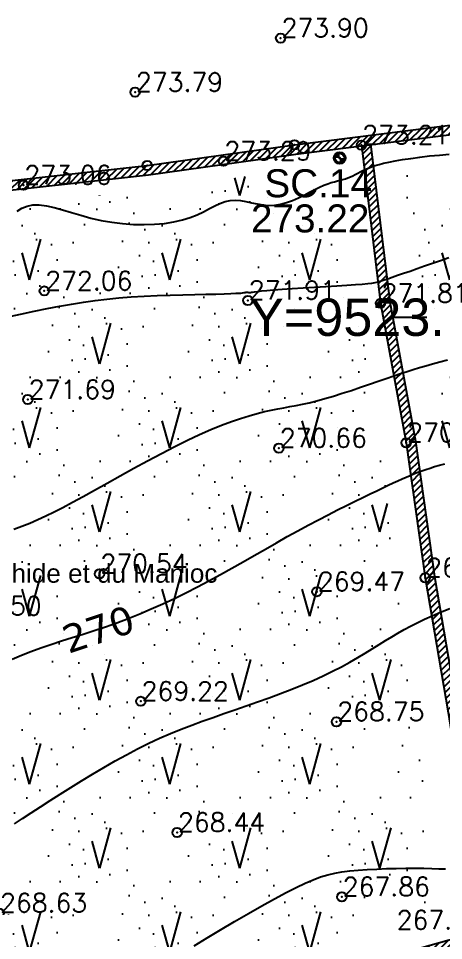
# Model space of a CAD drawing. Header units: millimetres. Extents: x 524954 to 526204, y 9523489 to 9524010.
# Drawn here: x 525546.9 to 525569.67, y 9523566.64 to 9523615.99 of the extents above; entities that cross this region are included whole.
import ezdxf
from ezdxf.enums import TextEntityAlignment as Align

# ---------------------------------------------------------------- set-up
doc = ezdxf.new("R2010")
doc.units = ezdxf.units.MM
doc.header["$PDMODE"] = 32
doc.header["$PDSIZE"] = 0.5
doc.linetypes.add('CACHE2', pattern=[4.7625, 3.175, -1.5875])
for name, color, linetype in [('Annotation', 7, 'Continuous'), ('Carroyage', 7, 'Continuous'), ('Cloture', 7, 'Continuous'), ('CN_01_00', 3, 'Continuous'), ('CN_02_00', 4, 'Continuous'), ('CN_10_00', 1, 'Continuous'), ('Cotation Courbes de niveau', 7, 'Continuous'), ('Murs', 1, 'Continuous'), ('TopoAlt', 3, 'Continuous'), ('TopoAlt polygo', 7, 'Continuous'), ('TOPOJIS', 7, 'Continuous'), ('TOPOJIS polygo', 1, 'Continuous'), ('TopoMat polygo', 1, 'Continuous'), ('Toponomie', 7, 'CACHE2'), ('Végétation_Plantation', 70, 'Continuous')]:
    doc.layers.add(name, color=color, linetype=linetype)
doc.styles.add('Arial 1.0', font='arial.ttf', dxfattribs={"width": 0.99, "height": 1})
doc.styles.add('Simplex 1.0', font='Simplex.shx', dxfattribs={"width": 0.99, "height": 1})
doc.styles.get("Standard").update_dxf_attribs({"font": 'arial.ttf'})
doc.styles.add('Verdana 1.0', font='verdana.ttf', dxfattribs={"width": 0.99, "height": 1})
pattern_1 = [(45, (0, 0), (-0.1767766952966, 0.1767766952966), [])]
pattern_2 = [(74.475889, (0, 0), (-3.750000001, 13.500000005), [2.25, -11.761156275]), (74.475889, (3.75, 4.5), (-3.750000001, 13.500000005), [2.25, -11.761156275]), (74.475889, (7.5, 9), (-3.750000001, 13.500000005), [2.25, -11.761156275]), (105.524111, (0, 0), (-7.500000003, 4e-10), [1.5, -12.511156275]), (105.524111, (3.75, 4.5), (-7.500000003, 4e-10), [1.5, -12.511156275]), (105.524111, (7.5, 9), (-7.500000003, 4e-10), [1.5, -12.511156275]), (0, (0.453, 0.484), (3.75, 4.5), [0, -7.5]), (0, (1.468, 1.072), (3.75, 4.5), [0, -7.5]), (0, (1.1713, 1.8804), (3.75, 4.5), [0, -7.5]), (0, (2.327, 1.9907), (3.75, 4.5), [0, -7.5]), (0, (1.64, 3.7912), (3.75, 4.5), [0, -7.5]), (0, (0.3684, 2.1545), (3.75, 4.5), [0, -7.5]), (0, (0.281, 2.4684), (3.75, 4.5), [0, -7.5]), (0, (0.0314, 3.7912), (3.75, 4.5), [0, -7.5]), (0, (-0.7807, 0.2634), (3.75, 4.5), [0, -7.5]), (0, (-0.8588, 0.9984), (3.75, 4.5), [0, -7.5]), (0, (-1.468, 0.19), (3.75, 4.5), [0, -7.5]), (0, (-1.624, 1.2924), (3.75, 4.5), [0, -7.5]), (0, (-1.1242, 1.9905), (3.75, 4.5), [0, -7.5]), (0, (-1.3274, 2.6888), (3.75, 4.5), [0, -7.5]), (0, (-1.9207, 3.5707), (3.75, 4.5), [0, -7.5]), (0, (-0.406, 2.9085), (3.75, 4.5), [0, -7.5]), (0, (-2.53, 2.064), (3.75, 4.5), [0, -7.5]), (0, (-2.7485, 0.6675), (3.75, 4.5), [0, -7.5]), (0, (-1.1235, -0.4347), (3.75, 4.5), [0, -7.5]), (0, (-0.156, -0.7287), (3.75, 4.5), [0, -7.5]), (0, (-0.812, -1.537), (3.75, 4.5), [0, -7.5]), (0, (1.5774, -1.4635), (3.75, 4.5), [0, -7.5]), (0, (0.5466, -0.3245), (3.75, 4.5), [0, -7.5]), (0, (1.468, -0.104), (3.75, 4.5), [0, -7.5])]

# ---------------------------------------------------------------- blocks, each defined once
blk = doc.blocks.new('TCPOINT M')
at = {"color": 0}
blk.add_point((0, 0), dxfattribs=at)
at = {"layer": 'TopoAlt', "style": 'Simplex 1.0', "width": 0.99}
blk.add_attdef('ALT', (0.15, 0.15), '', height=1, dxfattribs=at)
blk = doc.blocks.new('TCPOINT polygo')
at = {"color": 0, "const_width": 0.075}
blk.add_lwpolyline([(0, 0.0375, 1), (0, -0.0375, 1)], format="xyb", close=True, dxfattribs=at)
at = {"color": 0}
blk.add_point((0, 0), dxfattribs=at)
at = {"layer": 'TopoAlt polygo', "style": 'Arial 1.0', "width": 0.99}
blk.add_attdef('ALT', (0.15, 0.15), '', height=2, dxfattribs=at)
at = {"layer": 'TopoMat polygo', "style": 'Arial 1.0', "width": 0.99}
blk.add_attdef('MAT', text='', height=2, dxfattribs=at).set_placement((0.15, -2.5), align=Align.TOP_LEFT)
blk = doc.blocks.new('t014')
at = {"color": 0, "const_width": 1.249375}
for points in [[(0, 0.625313, 0.414214), (-0.625313, 0, 1)], [(0, -0.625312, 0.414214), (0.625313, 0, 0.414214)]]:
    blk.add_lwpolyline(points, format="xyb", dxfattribs=at)
at = {"color": 0}
blk.add_circle((0, 0), 1.25, dxfattribs=at)

msp = doc.modelspace()

# ---------------------------------------------------------------- hatches: boundary and pattern name
at = {"layer": 'Murs'}
h = msp.add_hatch(dxfattribs=at)
h.set_pattern_fill('_U', color=256, scale=0.25, angle=45, style=0, pattern_type=0)
h.set_pattern_definition(pattern_1)
h.paths.add_polyline_path([(525533.975, 9523605.604), (525543.817, 9523607.006), (525553.804, 9523608.115), (525561.688, 9523609.221), (525572.423, 9523610.576), (525582.127, 9523611.801), (525582.189, 9523611.305), (525572.486, 9523610.08), (525561.754, 9523608.725), (525553.867, 9523607.619), (525543.88, 9523606.51), (525534.045, 9523605.109)])
h = msp.add_hatch(dxfattribs=at)
h.set_pattern_fill('_U', color=256, scale=0.25, angle=45, style=0, pattern_type=0)
h.set_pattern_definition(pattern_1)
h.paths.add_polyline_path([(525565.268, 9523609.213), (525566.3, 9523600.744), (525567.673, 9523593.284), (525568.689, 9523586.054), (525569.922, 9523578.837), (525571.121, 9523571.236), (525571.878, 9523567.189), (525564.554, 9523565.148), (525554.631, 9523562.564), (525547.728, 9523560.676), (525539.256, 9523558.417), (525539.384, 9523557.934), (525547.858, 9523560.193), (525554.76, 9523562.08), (525564.684, 9523564.665), (525572.453, 9523566.831), (525571.613, 9523571.321), (525570.416, 9523578.918), (525569.183, 9523586.131), (525568.167, 9523593.364), (525566.795, 9523600.82), (525565.765, 9523609.274)])
at = {"layer": 'Végétation_Plantation', "linetype": 'CACHE2', "ltscale": 0.5}
h = msp.add_hatch(dxfattribs=at)
h.set_pattern_fill('BROUSS', color=256, scale=1.5, style=0)
h.set_pattern_definition(pattern_2)
h.paths.add_polyline_path([(525591.727, 9523611.119), (525567.444, 9523607.848), (525573.392, 9523569.421), (525601.982, 9523576.399)])
h = msp.add_hatch(dxfattribs=at)
h.set_pattern_fill('BROUSS', color=256, scale=1.5, style=0)
h.set_pattern_definition(pattern_2)
h.paths.add_polyline_path([(525564.252, 9523608.21), (525532.2, 9523604.077), (525540.07, 9523559.818), (525569.671, 9523567.578)])

# ---------------------------------------------------------------- linework, layer by layer
at = {"layer": 'Carroyage'}
msp.add_line((525566.781, 9523600), (525568.781, 9523600), dxfattribs=at)
at = {"layer": 'Cloture', "flags": 128}
for points in [[(525533.975, 9523605.604), (525543.817, 9523607.006), (525553.804, 9523608.115), (525561.688, 9523609.221), (525572.423, 9523610.576), (525582.127, 9523611.801)], [(525534.045, 9523605.109), (525543.88, 9523606.51), (525553.867, 9523607.619), (525561.754, 9523608.725), (525572.486, 9523610.08), (525582.189, 9523611.305)], [(525565.268, 9523609.213), (525566.3, 9523600.744), (525567.673, 9523593.284), (525568.689, 9523586.054), (525569.922, 9523578.837), (525571.121, 9523571.236), (525571.878, 9523567.189), (525564.554, 9523565.148), (525554.631, 9523562.564), (525547.728, 9523560.676), (525539.256, 9523558.417)], [(525565.765, 9523609.274), (525566.795, 9523600.82), (525568.167, 9523593.364), (525569.183, 9523586.131), (525570.416, 9523578.918), (525571.613, 9523571.321), (525572.453, 9523566.831), (525564.684, 9523564.665), (525554.76, 9523562.08), (525547.858, 9523560.193), (525539.384, 9523557.934)]]:
    msp.add_lwpolyline(points, dxfattribs=at)
at = {"layer": 'CN_01_00', "flags": 128}
for points, elevation in [([(525546.838, 9523605.668), (525547.094, 9523605.832), (525547.369, 9523605.952), (525547.675, 9523606.018), (525548.019, 9523606.02), (525548.401, 9523605.968), (525548.818, 9523605.874), (525549.268, 9523605.749), (525549.747, 9523605.605), (525550.253, 9523605.455), (525550.783, 9523605.311), (525551.334, 9523605.183), (525551.902, 9523605.084), (525552.481, 9523605.013), (525553.061, 9523604.972), (525553.634, 9523604.96), (525554.192, 9523604.977), (525554.726, 9523605.024), (525555.228, 9523605.1), (525555.69, 9523605.205), (525556.106, 9523605.337), (525556.48, 9523605.489), (525556.819, 9523605.65), (525557.13, 9523605.811), (525557.42, 9523605.962), (525557.697, 9523606.092), (525557.967, 9523606.192), (525558.236, 9523606.252), (525558.512, 9523606.266), (525558.795, 9523606.242), (525559.084, 9523606.193), (525559.379, 9523606.13), (525559.681, 9523606.067), (525559.988, 9523606.015), (525560.3, 9523605.986), (525560.618, 9523605.992), (525560.94, 9523606.044), (525561.263, 9523606.133), (525561.584, 9523606.252), (525561.899, 9523606.391), (525562.204, 9523606.541), (525562.496, 9523606.692), (525562.771, 9523606.835), (525563.025, 9523606.961), (525563.256, 9523607.062), (525563.466, 9523607.142), (525563.656, 9523607.204), (525563.831, 9523607.253), (525563.991, 9523607.293), (525564.141, 9523607.328), (525564.283, 9523607.364), (525564.418, 9523607.404), (525564.551, 9523607.452), (525564.681, 9523607.507), (525564.811, 9523607.569), (525564.942, 9523607.635), (525565.074, 9523607.704), (525565.21, 9523607.775), (525565.35, 9523607.846), (525565.495, 9523607.916), (525565.648, 9523607.984), (525565.814, 9523608.05), (525566.001, 9523608.115), (525566.214, 9523608.179), (525566.461, 9523608.242), (525566.749, 9523608.306), (525567.084, 9523608.371), (525567.472, 9523608.437), (525567.918, 9523608.504), (525568.407, 9523608.569), (525568.923, 9523608.63), (525569.448, 9523608.681), (525569.966, 9523608.72)], 273), ([(525546.657, 9523588.662), (525547.093, 9523588.82), (525547.516, 9523588.986), (525547.936, 9523589.165), (525548.363, 9523589.362), (525548.809, 9523589.58), (525549.283, 9523589.823), (525549.797, 9523590.097), (525550.362, 9523590.406), (525550.984, 9523590.75), (525551.654, 9523591.124), (525552.359, 9523591.516), (525553.087, 9523591.918), (525553.824, 9523592.319), (525554.557, 9523592.709), (525555.274, 9523593.079), (525555.961, 9523593.419), (525556.608, 9523593.722), (525557.214, 9523593.986), (525557.781, 9523594.217), (525558.31, 9523594.415), (525558.803, 9523594.585), (525559.261, 9523594.728), (525559.686, 9523594.848), (525560.08, 9523594.947), (525560.444, 9523595.029), (525560.787, 9523595.097), (525561.117, 9523595.158), (525561.443, 9523595.216), (525561.774, 9523595.276), (525562.117, 9523595.344), (525562.482, 9523595.424), (525562.878, 9523595.522), (525563.309, 9523595.641), (525563.769, 9523595.778), (525564.249, 9523595.928), (525564.739, 9523596.087), (525565.228, 9523596.25), (525565.709, 9523596.414), (525566.17, 9523596.572), (525566.603, 9523596.721), (525567, 9523596.856), (525567.368, 9523596.98), (525567.715, 9523597.095), (525568.051, 9523597.203), (525568.385, 9523597.306), (525568.726, 9523597.406), (525569.082, 9523597.507), (525569.464, 9523597.61), (525569.876, 9523597.718)], 271), ([(525546.701, 9523572.879), (525547.13, 9523573.164), (525547.591, 9523573.469), (525548.083, 9523573.791), (525548.601, 9523574.127), (525549.143, 9523574.475), (525549.705, 9523574.83), (525550.284, 9523575.189), (525550.875, 9523575.548), (525551.475, 9523575.902), (525552.08, 9523576.248), (525552.685, 9523576.581), (525553.287, 9523576.898), (525553.881, 9523577.193), (525554.466, 9523577.465), (525555.042, 9523577.716), (525555.613, 9523577.949), (525556.182, 9523578.169), (525556.752, 9523578.379), (525557.327, 9523578.583), (525557.908, 9523578.786), (525558.5, 9523578.99), (525559.104, 9523579.199), (525559.715, 9523579.414), (525560.328, 9523579.634), (525560.938, 9523579.859), (525561.538, 9523580.088), (525562.122, 9523580.322), (525562.685, 9523580.56), (525563.222, 9523580.802), (525563.727, 9523581.047), (525564.203, 9523581.294), (525564.65, 9523581.54), (525565.073, 9523581.785), (525565.473, 9523582.024), (525565.853, 9523582.258), (525566.216, 9523582.483), (525566.563, 9523582.698), (525566.899, 9523582.902), (525567.229, 9523583.097), (525567.561, 9523583.284), (525567.903, 9523583.467), (525568.261, 9523583.648), (525568.644, 9523583.83), (525569.057, 9523584.015), (525569.509, 9523584.206), (525570.003, 9523584.405)], 269)]:
    msp.add_lwpolyline(points, dxfattribs=dict(at, elevation=elevation))
at = {"layer": 'CN_02_00', "flags": 128}
for points, elevation in [([(525546.259, 9523600.009), (525547.012, 9523600.169), (525547.743, 9523600.321), (525548.44, 9523600.46), (525549.107, 9523600.586), (525549.753, 9523600.699), (525550.386, 9523600.8), (525551.013, 9523600.889), (525551.644, 9523600.966), (525552.287, 9523601.031), (525552.949, 9523601.085), (525553.636, 9523601.128), (525554.334, 9523601.161), (525555.03, 9523601.186), (525555.708, 9523601.206), (525556.351, 9523601.22), (525556.945, 9523601.232), (525557.475, 9523601.242), (525557.923, 9523601.253), (525558.281, 9523601.266), (525558.555, 9523601.279), (525558.757, 9523601.293), (525558.899, 9523601.307), (525558.994, 9523601.32), (525559.053, 9523601.331), (525559.089, 9523601.339), (525559.113, 9523601.344), (525559.136, 9523601.345), (525559.159, 9523601.343), (525559.183, 9523601.339), (525559.207, 9523601.334), (525559.232, 9523601.329), (525559.258, 9523601.324), (525559.283, 9523601.322), (525559.31, 9523601.323), (525559.338, 9523601.327), (525559.379, 9523601.335), (525559.445, 9523601.347), (525559.548, 9523601.363), (525559.7, 9523601.383), (525559.913, 9523601.406), (525560.2, 9523601.432), (525560.571, 9523601.463), (525561.035, 9523601.496), (525561.572, 9523601.532), (525562.157, 9523601.57), (525562.766, 9523601.608), (525563.375, 9523601.646), (525563.958, 9523601.683), (525564.492, 9523601.717), (525564.952, 9523601.748), (525565.32, 9523601.776), (525565.608, 9523601.802), (525565.834, 9523601.829), (525566.016, 9523601.859), (525566.174, 9523601.895), (525566.325, 9523601.939), (525566.488, 9523601.994), (525566.682, 9523602.062), (525566.921, 9523602.145), (525567.203, 9523602.243), (525567.523, 9523602.353), (525567.877, 9523602.474), (525568.257, 9523602.605), (525568.659, 9523602.744), (525569.078, 9523602.889), (525569.509, 9523603.04), (525569.945, 9523603.193)], 272), ([(525556.32, 9523566.356), (525557.007, 9523566.775), (525557.732, 9523567.21), (525558.475, 9523567.649), (525559.217, 9523568.08), (525559.937, 9523568.49), (525560.617, 9523568.868), (525561.236, 9523569.202), (525561.781, 9523569.481), (525562.26, 9523569.711), (525562.691, 9523569.895), (525563.087, 9523570.041), (525563.465, 9523570.155), (525563.84, 9523570.242), (525564.227, 9523570.308), (525564.643, 9523570.36), (525565.098, 9523570.403), (525565.586, 9523570.438), (525566.096, 9523570.466), (525566.618, 9523570.486), (525567.141, 9523570.499), (525567.655, 9523570.506), (525568.149, 9523570.508), (525568.612, 9523570.503), (525569.036, 9523570.494), (525569.422, 9523570.483), (525569.771, 9523570.473)], 268)]:
    msp.add_lwpolyline(points, dxfattribs=dict(at, elevation=elevation))
at = {"layer": 'CN_10_00', "elevation": 270, "flags": 128}
msp.add_lwpolyline([(525546.576, 9523581.691), (525547.061, 9523581.904), (525547.568, 9523582.108), (525548.095, 9523582.302), (525548.641, 9523582.489), (525549.203, 9523582.672), (525549.779, 9523582.855), (525550.366, 9523583.04), (525550.963, 9523583.232), (525551.568, 9523583.434), (525552.177, 9523583.649), (525552.789, 9523583.879), (525553.404, 9523584.125), (525554.019, 9523584.387), (525554.636, 9523584.662), (525555.254, 9523584.951), (525555.871, 9523585.252), (525556.488, 9523585.564), (525557.103, 9523585.888), (525557.717, 9523586.221), (525558.327, 9523586.561), (525558.934, 9523586.904), (525559.535, 9523587.249), (525560.13, 9523587.591), (525560.718, 9523587.927), (525561.296, 9523588.255), (525561.865, 9523588.571), (525562.423, 9523588.873), (525562.966, 9523589.159), (525563.492, 9523589.43), (525563.997, 9523589.685), (525564.478, 9523589.924), (525564.931, 9523590.146), (525565.354, 9523590.352), (525565.742, 9523590.54), (525566.095, 9523590.71), (525566.414, 9523590.864), (525566.705, 9523591.004), (525566.971, 9523591.131), (525567.217, 9523591.246), (525567.447, 9523591.351), (525567.666, 9523591.447), (525567.876, 9523591.537), (525568.084, 9523591.621), (525568.292, 9523591.7), (525568.503, 9523591.777), (525568.721, 9523591.852), (525568.95, 9523591.927), (525569.193, 9523592.002), (525569.454, 9523592.079), (525569.735, 9523592.159)], dxfattribs=at)

# ---------------------------------------------------------------- block references
at = {"layer": 'TOPOJIS'}
ref = msp.add_blockref('TCPOINT M', (525560.946, 9523614.942, 273.9), dxfattribs=at)
ref.add_attrib('ALT', '273.90', (525560.996, 9523614.992, 273.9), dxfattribs={"layer": 'TopoAlt', "height": 1, "style": 'Simplex 1.0', "width": 0.99})
ref = msp.add_blockref('TCPOINT M', (525553.148, 9523612.04, 273.79), dxfattribs=at)
ref.add_attrib('ALT', '273.79', (525553.198, 9523612.09, 273.79), dxfattribs={"layer": 'TopoAlt', "height": 1, "style": 'Simplex 1.0', "width": 0.99})
ref = msp.add_blockref('TCPOINT M', (525565.268, 9523609.213, 273.21), dxfattribs=at)
ref.add_attrib('ALT', '273.21', (525565.318, 9523609.263, 273.21), dxfattribs={"layer": 'TopoAlt', "height": 1, "style": 'Simplex 1.0', "width": 0.99})
ref = msp.add_blockref('TCPOINT M', (525557.886, 9523608.35, 273.29), dxfattribs=at)
ref.add_attrib('ALT', '273.29', (525557.936, 9523608.4, 273.29), dxfattribs={"layer": 'TopoAlt', "height": 1, "style": 'Simplex 1.0', "width": 0.99})
for p in [(525561.688, 9523609.221, 273.89), (525553.804, 9523608.115, 273.88)]:
    msp.add_blockref('TCPOINT M', p, dxfattribs=at)
ref = msp.add_blockref('TCPOINT M', (525547.172, 9523607.066, 273.06), dxfattribs=at)
ref.add_attrib('ALT', '273.06', (525547.222, 9523607.116, 273.06), dxfattribs={"layer": 'TopoAlt', "height": 1, "style": 'Simplex 1.0', "width": 0.99})
ref = msp.add_blockref('TCPOINT M', (525548.29, 9523601.405, 272.06), dxfattribs=at)
ref.add_attrib('ALT', '272.06', (525548.34, 9523601.455, 272.06), dxfattribs={"layer": 'TopoAlt', "height": 1, "style": 'Simplex 1.0', "width": 0.99})
ref = msp.add_blockref('TCPOINT M', (525559.192, 9523600.902, 271.91), dxfattribs=at)
ref.add_attrib('ALT', '271.91', (525559.242, 9523600.952, 271.91), dxfattribs={"layer": 'TopoAlt', "height": 1, "style": 'Simplex 1.0', "width": 0.99})
ref = msp.add_blockref('TCPOINT M', (525566.3, 9523600.744, 271.81), dxfattribs=at)
ref.add_attrib('ALT', '271.81', (525566.35, 9523600.794, 271.81), dxfattribs={"layer": 'TopoAlt', "height": 1, "style": 'Simplex 1.0', "width": 0.99})
ref = msp.add_blockref('TCPOINT M', (525547.406, 9523595.59, 271.69), dxfattribs=at)
ref.add_attrib('ALT', '271.69', (525547.456, 9523595.64, 271.69), dxfattribs={"layer": 'TopoAlt', "height": 1, "style": 'Simplex 1.0', "width": 0.99})
ref = msp.add_blockref('TCPOINT M', (525567.673, 9523593.284, 270.25), dxfattribs=at)
ref.add_attrib('ALT', '270.25', (525567.723, 9523593.334, 270.25), dxfattribs={"layer": 'TopoAlt', "height": 1, "style": 'Simplex 1.0', "width": 0.99})
ref = msp.add_blockref('TCPOINT M', (525560.852, 9523592.987, 270.66), dxfattribs=at)
ref.add_attrib('ALT', '270.66', (525560.902, 9523593.037, 270.66), dxfattribs={"layer": 'TopoAlt', "height": 1, "style": 'Simplex 1.0', "width": 0.99})
ref = msp.add_blockref('TCPOINT M', (525551.246, 9523586.262, 270.54), dxfattribs=at)
ref.add_attrib('ALT', '270.54', (525551.296, 9523586.312, 270.54), dxfattribs={"layer": 'TopoAlt', "height": 1, "style": 'Simplex 1.0', "width": 0.99})
ref = msp.add_blockref('TCPOINT M', (525568.689, 9523586.054, 269.18), dxfattribs=at)
ref.add_attrib('ALT', '269.18', (525568.739, 9523586.104, 269.18), dxfattribs={"layer": 'TopoAlt', "height": 1, "style": 'Simplex 1.0', "width": 0.99})
ref = msp.add_blockref('TCPOINT M', (525562.89, 9523585.31, 269.47), dxfattribs=at)
ref.add_attrib('ALT', '269.47', (525562.94, 9523585.36, 269.47), dxfattribs={"layer": 'TopoAlt', "height": 1, "style": 'Simplex 1.0', "width": 0.99})
ref = msp.add_blockref('TCPOINT M', (525543.432, 9523584.004, 270.5), dxfattribs=at)
ref.add_attrib('ALT', '270.50', (525543.482, 9523584.054, 270.5), dxfattribs={"layer": 'TopoAlt', "height": 1, "style": 'Simplex 1.0', "width": 0.99})
ref = msp.add_blockref('TCPOINT M', (525553.452, 9523579.442, 269.22), dxfattribs=at)
ref.add_attrib('ALT', '269.22', (525553.502, 9523579.492, 269.22), dxfattribs={"layer": 'TopoAlt', "height": 1, "style": 'Simplex 1.0', "width": 0.99})
ref = msp.add_blockref('TCPOINT M', (525563.931, 9523578.346, 268.75), dxfattribs=at)
ref.add_attrib('ALT', '268.75', (525563.981, 9523578.396, 268.75), dxfattribs={"layer": 'TopoAlt', "height": 1, "style": 'Simplex 1.0', "width": 0.99})
ref = msp.add_blockref('TCPOINT M', (525555.4, 9523572.417, 268.44), dxfattribs=at)
ref.add_attrib('ALT', '268.44', (525555.45, 9523572.467, 268.44), dxfattribs={"layer": 'TopoAlt', "height": 1, "style": 'Simplex 1.0', "width": 0.99})
ref = msp.add_blockref('TCPOINT M', (525564.224, 9523568.975, 267.86), dxfattribs=at)
ref.add_attrib('ALT', '267.86', (525564.274, 9523569.025, 267.86), dxfattribs={"layer": 'TopoAlt', "height": 1, "style": 'Simplex 1.0', "width": 0.99})
ref = msp.add_blockref('TCPOINT M', (525545.869, 9523568.104, 268.63), dxfattribs=at)
ref.add_attrib('ALT', '268.63', (525545.919, 9523568.154, 268.63), dxfattribs={"layer": 'TopoAlt', "height": 1, "style": 'Simplex 1.0', "width": 0.99})
ref = msp.add_blockref('TCPOINT M', (525571.878, 9523567.189, 267.79), dxfattribs=at)
ref.add_attrib('ALT', '267.79', dxfattribs={"layer": 'TopoAlt', "height": 1, "style": 'Simplex 1.0', "width": 0.99}).set_placement((525571.828, 9523567.239, 267.79), align=Align.RIGHT)
at = {"layer": 'TOPOJIS polygo'}
ref = msp.add_blockref('TCPOINT polygo', (525564.109, 9523608.523, 273.22), dxfattribs=at)
ref.add_attrib('MAT', 'SC.14', (525560.074, 9523606.42, 273.22), dxfattribs={"layer": 'TopoMat polygo', "height": 1.5, "style": 'Arial 1.0', "width": 0.99})
ref.add_attrib('ALT', '273.22', dxfattribs={"layer": 'TopoAlt polygo', "height": 1.5, "style": 'Arial 1.0', "width": 0.99}).set_placement((525559.356, 9523606.038, 273.22), align=Align.TOP_LEFT)
at = {"layer": 'TOPOJIS polygo', "xscale": 0.25, "yscale": 0.25, "zscale": 0.25}
msp.add_blockref('t014', (525564.109, 9523608.523, 273.218), dxfattribs=at)
msp.add_blockref('t014', (525564.109, 9523608.523, 273.218), dxfattribs=at)

# ---------------------------------------------------------------- texts
at = {"layer": 'Annotation'}
msp.add_text('Y=9523.', height=2, dxfattribs=at).set_placement((525569.741, 9523599), align=Align.RIGHT)
at = {"layer": 'Cotation Courbes de niveau', "style": 'Verdana 1.0', "width": 0.99}
msp.add_text('270', height=1.5, rotation=18.4507, dxfattribs=at).set_placement((525551.183, 9523583.305, 270), align=Align.MIDDLE_CENTER)
at = {"layer": 'Toponomie', "insert": (525537.726, 9523586.79), "char_height": 1, "width": 42.68298, "attachment_point": 1}
msp.add_mtext("Culture d'Arachide et du Manioc ", dxfattribs=at)

doc.saveas('drawing.dxf')
